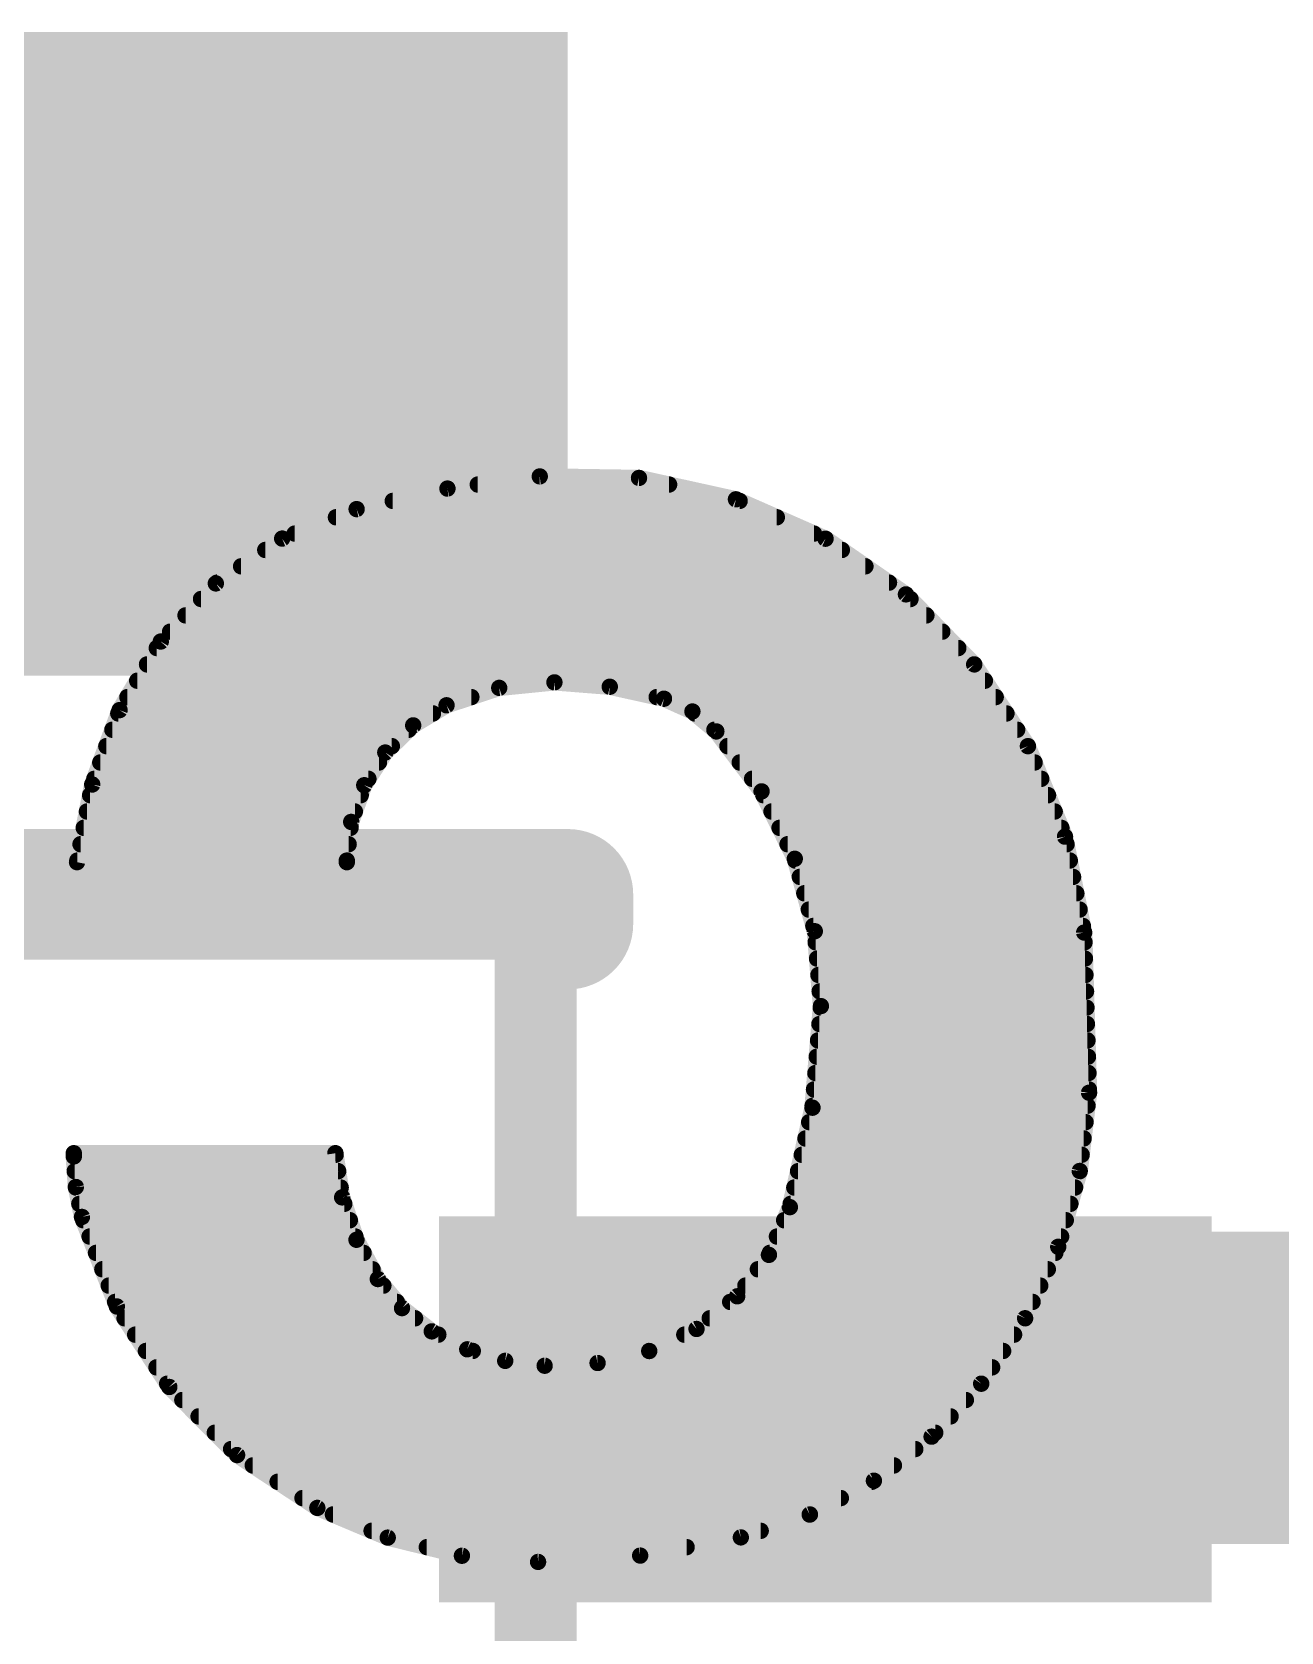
# Model space of a CAD drawing. Extents: x -57.1 to 21.7, y -10.2 to 39.5.
# Drawn here: x 5.648 to 7.588, y 17.064 to 19.55 of the extents above; entities that cross this region are included whole.
import ezdxf

# ---------------------------------------------------------------- set-up
doc = ezdxf.new("R2010")
doc.units = 0
for name, color, linetype in [('1', 12, 'CONTINUOUS'), ('21', 53, 'CONTINUOUS'), ('22', 53, 'CONTINUOUS'), ('51', 53, 'CONTINUOUS')]:
    doc.layers.add(name, color=color, linetype=linetype)

# ---------------------------------------------------------------- blocks, each defined once
blk = doc.blocks.new('RECT')
blk.add_solid([(-0.5, -0.5), (0.5, -0.5), (-0.5, 0.5), (0.5, 0.5)])

msp = doc.modelspace()

# ---------------------------------------------------------------- linework, layer by layer
at = {"layer": '1', "const_width": 0.254}
msp.add_lwpolyline([(6.88, 17.41), (8.117, 17.41)], dxfattribs=at)
at = {"layer": '1', "const_width": 0.127}
msp.add_lwpolyline([(6.88, 17.4735, 1), (6.88, 17.3465)], format="xyb", dxfattribs=at)
at = {"layer": '21', "const_width": 0.2032}
for points in [[(3.653, 18.21), (6.48, 18.21)], [(6.48, 18.21), (6.48, 18.164)]]:
    msp.add_lwpolyline(points, dxfattribs=at)
at = {"layer": '21', "const_width": 0.1016}
for points in [[(6.5308, 18.21, 1), (6.4292, 18.21)], [(6.48, 18.1592, 1), (6.48, 18.2608)], [(6.4292, 18.164, 1), (6.5308, 18.164)]]:
    msp.add_lwpolyline(points, format="xyb", dxfattribs=at)
at = {"layer": '22', "const_width": 0.0254}
for points in [[(6.4364, 18.8595), (6.293, 18.8406)], [(6.5906, 18.8571), (6.4364, 18.8595)], [(6.7412, 18.8239), (6.5906, 18.8571)], [(6.293, 18.8406), (6.1519, 18.8087)], [(6.3401, 18.8468), (6.6374, 18.8468)], [(6.1519, 18.8087), (6.0362, 18.7629)], [(6.2081, 18.8214), (6.7469, 18.8214)], [(6.8803, 18.7628), (6.7412, 18.8239)], [(6.1198, 18.796), (6.8047, 18.796)], [(6.0362, 18.7629), (5.9332, 18.6933)], [(6.0556, 18.7706), (6.8625, 18.7706)], [(7.0052, 18.6762), (6.8803, 18.7628)], [(6.01, 18.7452), (6.9057, 18.7452)], [(5.9725, 18.7198), (6.9423, 18.7198)], [(5.9332, 18.6933), (5.8476, 18.603)], [(5.9349, 18.6944), (6.979, 18.6944)], [(5.9102, 18.669), (7.0123, 18.669)], [(7.1113, 18.5674), (7.0052, 18.6762)], [(5.8861, 18.6436), (7.037, 18.6436)], [(5.8621, 18.6182), (7.0618, 18.6182)], [(5.8476, 18.603), (5.7836, 18.4963)], [(5.8415, 18.5928), (7.0866, 18.5928)], [(5.8263, 18.5674), (7.1114, 18.5674)], [(7.1947, 18.4404), (7.1113, 18.5674)], [(5.811, 18.542), (7.128, 18.542)], [(6.3734, 18.5309), (6.4592, 18.5395)], [(6.4592, 18.5395), (6.5452, 18.5327)], [(5.7958, 18.5166), (6.3301, 18.5166)], [(6.2916, 18.5039), (6.3734, 18.5309)], [(6.5452, 18.5327), (6.6294, 18.5141)], [(6.6181, 18.5166), (7.1447, 18.5166)], [(6.6294, 18.5141), (6.6735, 18.4943)], [(5.7836, 18.4963), (5.7411, 18.3808)], [(5.7817, 18.4912), (6.2705, 18.4912)], [(6.2398, 18.4727), (6.2916, 18.5039)], [(6.6735, 18.4943), (6.7107, 18.4633)], [(6.6772, 18.4912), (7.1614, 18.4912)], [(5.7724, 18.4658), (6.2328, 18.4658)], [(6.1965, 18.4305), (6.2398, 18.4727)], [(6.7077, 18.4658), (7.1781, 18.4658)], [(6.7107, 18.4633), (6.781, 18.3701)], [(5.7631, 18.4404), (6.2066, 18.4404)], [(6.728, 18.4404), (7.1948, 18.4404)], [(7.2524, 18.2998), (7.1947, 18.4404)], [(5.7537, 18.415), (6.1865, 18.415)], [(6.1638, 18.3796), (6.1965, 18.4305)], [(6.7471, 18.415), (7.2052, 18.415)], [(5.7444, 18.3896), (6.1702, 18.3896)], [(6.7663, 18.3896), (7.2156, 18.3896)], [(5.7411, 18.3808), (5.7175, 18.2601)], [(5.7379, 18.3642), (6.1583, 18.3642)], [(6.1435, 18.3227), (6.1638, 18.3796)], [(6.781, 18.3701), (6.8326, 18.2654)], [(6.7839, 18.3642), (7.226, 18.3642)], [(5.7329, 18.3388), (6.1492, 18.3388)], [(6.7964, 18.3388), (7.2364, 18.3388)], [(5.7279, 18.3134), (6.1424, 18.3134)], [(6.1366, 18.2626), (6.1435, 18.3227)], [(6.8089, 18.3134), (7.2468, 18.3134)], [(5.723, 18.288), (6.1395, 18.288)], [(6.8214, 18.288), (7.2548, 18.288)], [(7.2822, 18.1508), (7.2524, 18.2998)], [(5.7175, 18.2601), (6.1366, 18.2601)], [(5.718, 18.2626), (6.1366, 18.2626)], [(6.1366, 18.2601), (6.1366, 18.2626)], [(6.8326, 18.2654), (6.8637, 18.1529)], [(6.8334, 18.2626), (7.2599, 18.2626)], [(6.8404, 18.2372), (7.2649, 18.2372)], [(6.8474, 18.2118), (7.27, 18.2118)], [(6.8544, 18.1864), (7.2751, 18.1864)], [(6.8614, 18.161), (7.2802, 18.161)], [(6.8637, 18.1529), (6.8732, 18.0365)], [(6.8651, 18.1356), (7.2827, 18.1356)], [(7.2898, 17.9019), (7.2822, 18.1508)], [(6.8672, 18.1102), (7.2834, 18.1102)], [(6.8693, 18.0848), (7.2842, 18.0848)], [(6.8732, 18.0365), (6.8601, 17.8786)], [(6.8713, 18.0594), (7.285, 18.0594)], [(6.873, 18.034), (7.2858, 18.034)], [(6.8709, 18.0086), (7.2865, 18.0086)], [(6.8688, 17.9832), (7.2873, 17.9832)], [(6.8667, 17.9578), (7.2881, 17.9578)], [(6.8646, 17.9324), (7.2889, 17.9324)], [(6.8625, 17.907), (7.2896, 17.907)], [(7.2753, 17.7803), (7.2898, 17.9019)], [(6.8601, 17.8786), (6.825, 17.7241)], [(6.8603, 17.8816), (7.2874, 17.8816)], [(6.855, 17.8562), (7.2843, 17.8562)], [(6.8492, 17.8308), (7.2813, 17.8308)], [(6.1189, 17.8079), (5.7125, 17.8079)], [(5.7125, 17.8079), (5.7125, 17.8029)], [(5.7125, 17.8054), (6.1193, 17.8054)], [(5.7125, 17.8029), (5.7157, 17.7555)], [(6.1295, 17.7392), (6.1189, 17.8079)], [(6.8435, 17.8054), (7.2783, 17.8054)], [(5.714, 17.78), (6.1232, 17.78)], [(6.8377, 17.78), (7.2752, 17.78)], [(7.2419, 17.6626), (7.2753, 17.7803)], [(5.7157, 17.7555), (5.7252, 17.7089)], [(5.7159, 17.7546), (6.1271, 17.7546)], [(6.1517, 17.6734), (6.1295, 17.7392)], [(6.8319, 17.7546), (7.268, 17.7546)], [(5.7211, 17.7292), (6.1328, 17.7292)], [(6.825, 17.7241), (6.7924, 17.6499)], [(6.8262, 17.7292), (7.2608, 17.7292)], [(5.7252, 17.7089), (5.7794, 17.5698)], [(5.7272, 17.7038), (6.1414, 17.7038)], [(6.8161, 17.7038), (7.2536, 17.7038)], [(5.7371, 17.6784), (6.15, 17.6784)], [(6.1849, 17.6124), (6.1517, 17.6734)], [(6.8049, 17.6784), (7.2464, 17.6784)], [(5.747, 17.653), (6.1628, 17.653)], [(6.7924, 17.6499), (6.7431, 17.5856)], [(6.7938, 17.653), (7.2374, 17.653)], [(7.1904, 17.5515), (7.2419, 17.6626)], [(5.7569, 17.6276), (6.1766, 17.6276)], [(6.7753, 17.6276), (7.2257, 17.6276)], [(5.7668, 17.6022), (6.1934, 17.6022)], [(6.2224, 17.5672), (6.1849, 17.6124)], [(6.7559, 17.6022), (7.2139, 17.6022)], [(5.7767, 17.5768), (6.2144, 17.5768)], [(5.7794, 17.5698), (5.8609, 17.4447)], [(6.2687, 17.5311), (6.2224, 17.5672)], [(6.7431, 17.5856), (6.6799, 17.5349)], [(6.7322, 17.5768), (7.2021, 17.5768)], [(5.7914, 17.5514), (6.2427, 17.5514)], [(6.7005, 17.5514), (7.1904, 17.5514)], [(7.1222, 17.4498), (7.1904, 17.5515)], [(5.8079, 17.526), (6.2788, 17.526)], [(6.3238, 17.5032), (6.2687, 17.5311)], [(6.6799, 17.5349), (6.6065, 17.5006)], [(6.661, 17.526), (7.1733, 17.526)], [(5.8245, 17.5006), (6.3324, 17.5006)], [(6.3828, 17.4853), (6.3238, 17.5032)], [(6.6065, 17.5006), (6.5263, 17.482)], [(6.6065, 17.5006), (7.1563, 17.5006)], [(5.841, 17.4752), (7.1392, 17.4752)], [(6.444, 17.4777), (6.3828, 17.4853)], [(6.5263, 17.482), (6.444, 17.4777)], [(5.8576, 17.4498), (7.1222, 17.4498)], [(5.8609, 17.4447), (5.9662, 17.3389)], [(7.0451, 17.3675), (7.1222, 17.4498)], [(5.8811, 17.4244), (7.0984, 17.4244)], [(5.9064, 17.399), (7.0746, 17.399)], [(5.9316, 17.3736), (7.0508, 17.3736)], [(6.9555, 17.2991), (7.0451, 17.3675)], [(5.9569, 17.3482), (7.0198, 17.3482)], [(5.9662, 17.3389), (6.0909, 17.2568)], [(5.9906, 17.3228), (6.9866, 17.3228)], [(6.0292, 17.2974), (6.9523, 17.2974)], [(6.8558, 17.2464), (6.9555, 17.2991)], [(6.0678, 17.272), (6.9042, 17.272)], [(6.0909, 17.2568), (6.2002, 17.2107)], [(6.1151, 17.2466), (6.8561, 17.2466)], [(6.7488, 17.211), (6.8558, 17.2464)], [(6.1752, 17.2212), (6.7796, 17.2212)], [(6.2002, 17.2107), (6.3155, 17.1824)], [(6.2609, 17.1958), (6.6646, 17.1958)], [(6.5924, 17.1828), (6.7488, 17.211)], [(6.3155, 17.1824), (6.4338, 17.1729)], [(6.4338, 17.1729), (6.5924, 17.1828)]]:
    msp.add_lwpolyline(points, dxfattribs=at)
at = {"layer": '22', "const_width": 0.0127}
for points in [[(6.4365, 18.8658, 1), (6.4363, 18.8532)], [(6.4372, 18.8532, 1), (6.4356, 18.8658)], [(6.592, 18.8633, 1), (6.5892, 18.8509)], [(6.5905, 18.8508, 1), (6.5907, 18.8635)], [(6.2922, 18.8469, 1), (6.2938, 18.8343)], [(6.2944, 18.8344, 1), (6.2916, 18.8468)], [(6.3401, 18.8532, 1), (6.3401, 18.8405)], [(6.6374, 18.8405, 1), (6.6374, 18.8532)], [(6.1505, 18.8149, 1), (6.1533, 18.8025)], [(6.1542, 18.8028, 1), (6.1496, 18.8146)], [(6.2081, 18.8278, 1), (6.2081, 18.815)], [(6.7438, 18.8297, 1), (6.7386, 18.8181)], [(6.7398, 18.8177, 1), (6.7426, 18.8301)], [(6.7469, 18.815, 1), (6.7469, 18.8278)], [(6.1198, 18.8024, 1), (6.1198, 18.7896)], [(6.8047, 18.7896, 1), (6.8047, 18.8024)], [(6.0339, 18.7688, 1), (6.0386, 18.757)], [(6.0398, 18.7577, 1), (6.0327, 18.7682)], [(6.0556, 18.777, 1), (6.0556, 18.7643)], [(6.8625, 18.7643, 1), (6.8625, 18.777)], [(6.8839, 18.768, 1), (6.8767, 18.7575)], [(6.8778, 18.7569, 1), (6.8829, 18.7686)], [(6.01, 18.7516, 1), (6.01, 18.7388)], [(6.9057, 18.7388, 1), (6.9057, 18.7516)], [(5.9725, 18.7262, 1), (5.9725, 18.7134)], [(6.9423, 18.7134, 1), (6.9423, 18.7262)], [(5.9296, 18.6985, 1), (5.9367, 18.688)], [(5.9349, 18.7008, 1), (5.9349, 18.6881)], [(5.9378, 18.6889, 1), (5.9286, 18.6976)], [(6.979, 18.6881, 1), (6.979, 18.7008)], [(5.9102, 18.6754, 1), (5.9102, 18.6626)], [(7.0098, 18.6806, 1), (7.0007, 18.6718)], [(7.0016, 18.671, 1), (7.0088, 18.6814)], [(7.0123, 18.6626, 1), (7.0123, 18.6754)], [(5.8861, 18.65, 1), (5.8861, 18.6372)], [(7.037, 18.6372, 1), (7.037, 18.65)], [(5.8621, 18.6246, 1), (5.8621, 18.6119)], [(7.0618, 18.6119, 1), (7.0618, 18.6246)], [(5.8415, 18.5992, 1), (5.8415, 18.5864)], [(5.843, 18.6073, 1), (5.8522, 18.5986)], [(5.8531, 18.5997, 1), (5.8422, 18.6062)], [(7.0866, 18.5864, 1), (7.0866, 18.5992)], [(5.8263, 18.5738, 1), (5.8263, 18.561)], [(7.1166, 18.5709, 1), (7.106, 18.5639)], [(7.1068, 18.563, 1), (7.1159, 18.5719)], [(7.1114, 18.561, 1), (7.1114, 18.5738)], [(5.811, 18.5484, 1), (5.811, 18.5357)], [(6.4597, 18.5458, 1), (6.4587, 18.5332)], [(6.4598, 18.5332, 1), (6.4586, 18.5458)], [(7.128, 18.5357, 1), (7.128, 18.5484)], [(5.7958, 18.523, 1), (5.7958, 18.5102)], [(6.3301, 18.5102, 1), (6.3301, 18.523)], [(6.3728, 18.5372, 1), (6.3741, 18.5246)], [(6.3754, 18.5249, 1), (6.3714, 18.537)], [(6.5465, 18.5389, 1), (6.5438, 18.5265)], [(6.5447, 18.5263, 1), (6.5457, 18.539)], [(6.6181, 18.523, 1), (6.6181, 18.5102)], [(6.632, 18.5199, 1), (6.6268, 18.5083)], [(6.628, 18.5079, 1), (6.6308, 18.5203)], [(7.1447, 18.5102, 1), (7.1447, 18.523)], [(5.7817, 18.4976, 1), (5.7817, 18.4848)], [(5.7782, 18.4996, 1), (5.789, 18.493)], [(5.7896, 18.4941, 1), (5.7776, 18.4985)], [(6.2705, 18.4848, 1), (6.2705, 18.4976)], [(6.2896, 18.5099, 1), (6.2936, 18.4979)], [(6.2949, 18.4985, 1), (6.2883, 18.5093)], [(6.6776, 18.4991, 1), (6.6695, 18.4894)], [(6.6709, 18.4885, 1), (6.6761, 18.5001)], [(6.6772, 18.4976, 1), (6.6772, 18.4848)], [(7.1614, 18.4848, 1), (7.1614, 18.4976)], [(5.7724, 18.4722, 1), (5.7724, 18.4595)], [(6.2328, 18.4595, 1), (6.2328, 18.4722)], [(6.2365, 18.4781, 1), (6.2431, 18.4672)], [(6.2442, 18.4681, 1), (6.2354, 18.4772)], [(6.7077, 18.4722, 1), (6.7077, 18.4595)], [(6.7158, 18.4671, 1), (6.7056, 18.4595)], [(6.7066, 18.4584, 1), (6.7148, 18.4682)], [(7.1781, 18.4595, 1), (7.1781, 18.4722)], [(5.7631, 18.4468, 1), (5.7631, 18.434)], [(6.2066, 18.434, 1), (6.2066, 18.4468)], [(6.728, 18.4468, 1), (6.728, 18.434)], [(7.2006, 18.4428, 1), (7.1889, 18.438)], [(7.1894, 18.4369, 1), (7.2001, 18.4439)], [(7.1948, 18.434, 1), (7.1948, 18.4468)], [(5.7537, 18.4214, 1), (5.7537, 18.4086)], [(6.1865, 18.4086, 1), (6.1865, 18.4214)], [(6.192, 18.4351, 1), (6.2009, 18.426)], [(6.2018, 18.4271, 1), (6.1911, 18.4339)], [(6.7471, 18.4214, 1), (6.7471, 18.4086)], [(7.2052, 18.4086, 1), (7.2052, 18.4214)], [(5.7444, 18.396, 1), (5.7444, 18.3833)], [(6.1702, 18.3833, 1), (6.1702, 18.396)], [(6.7663, 18.396, 1), (6.7663, 18.3833)], [(7.2156, 18.3833, 1), (7.2156, 18.396)], [(5.7379, 18.3706, 1), (5.7379, 18.3578)], [(5.7474, 18.3796, 1), (5.7349, 18.3821)], [(5.7352, 18.383, 1), (5.7471, 18.3786)], [(6.1584, 18.3831, 1), (6.1691, 18.3762)], [(6.1698, 18.3775, 1), (6.1578, 18.3818)], [(6.1583, 18.3578, 1), (6.1583, 18.3706)], [(6.7867, 18.3729, 1), (6.7753, 18.3673)], [(6.7759, 18.3663, 1), (6.7861, 18.3739)], [(6.7839, 18.3706, 1), (6.7839, 18.3578)], [(7.226, 18.3578, 1), (7.226, 18.3706)], [(5.7329, 18.3452, 1), (5.7329, 18.3325)], [(6.1492, 18.3325, 1), (6.1492, 18.3452)], [(6.7964, 18.3452, 1), (6.7964, 18.3325)], [(7.2364, 18.3325, 1), (7.2364, 18.3452)], [(5.7279, 18.3198, 1), (5.7279, 18.3071)], [(6.1498, 18.322, 1), (6.1372, 18.3234)], [(6.1375, 18.3248, 1), (6.1495, 18.3205)], [(6.1424, 18.3071, 1), (6.1424, 18.3198)], [(6.8089, 18.3198, 1), (6.8089, 18.3071)], [(7.2468, 18.3071, 1), (7.2468, 18.3198)], [(5.723, 18.2944, 1), (5.723, 18.2816)], [(6.1395, 18.2816, 1), (6.1395, 18.2944)], [(6.8214, 18.2944, 1), (6.8214, 18.2816)], [(7.2586, 18.3011, 1), (7.2462, 18.2986)], [(7.2465, 18.2974, 1), (7.2583, 18.3022)], [(7.2548, 18.2816, 1), (7.2548, 18.2944)], [(5.7175, 18.2665, 1), (5.7175, 18.2538)], [(5.718, 18.269, 1), (5.718, 18.2563)], [(6.143, 18.2626, 1), (6.1303, 18.2626)], [(6.1366, 18.2563, 1), (6.1366, 18.269)], [(6.1366, 18.2538, 1), (6.1366, 18.2665)], [(6.8387, 18.2671, 1), (6.8265, 18.2637)], [(6.8269, 18.2626, 1), (6.8383, 18.2682)], [(6.8334, 18.269, 1), (6.8334, 18.2563)], [(7.2599, 18.2563, 1), (7.2599, 18.269)], [(5.7113, 18.2613, 1), (5.7237, 18.2589)], [(6.1303, 18.2633, 1), (6.1429, 18.2619)], [(6.1303, 18.2601, 1), (6.143, 18.2601)], [(6.8404, 18.2436, 1), (6.8404, 18.2309)], [(7.2649, 18.2309, 1), (7.2649, 18.2436)], [(6.8474, 18.2182, 1), (6.8474, 18.2054)], [(7.27, 18.2054, 1), (7.27, 18.2182)], [(6.8544, 18.1928, 1), (6.8544, 18.1801)], [(7.2751, 18.1801, 1), (7.2751, 18.1928)], [(6.8614, 18.1674, 1), (6.8614, 18.1547)], [(7.2802, 18.1547, 1), (7.2802, 18.1674)], [(6.87, 18.1534, 1), (6.8574, 18.1523)], [(6.8576, 18.1512, 1), (6.8698, 18.1545)], [(6.8651, 18.142, 1), (6.8651, 18.1292)], [(7.2885, 18.151, 1), (7.2759, 18.1506)], [(7.276, 18.1496, 1), (7.2884, 18.152)], [(7.2827, 18.1292, 1), (7.2827, 18.142)], [(6.8672, 18.1166, 1), (6.8672, 18.1039)], [(7.2834, 18.1039, 1), (7.2834, 18.1166)], [(6.8693, 18.0912, 1), (6.8693, 18.0785)], [(7.2842, 18.0785, 1), (7.2842, 18.0912)], [(6.8713, 18.0658, 1), (6.8713, 18.053)], [(6.8795, 18.036, 1), (6.8669, 18.037)], [(7.285, 18.053, 1), (7.285, 18.0658)], [(6.873, 18.0404, 1), (6.873, 18.0277)], [(6.8669, 18.036, 1), (6.8795, 18.037)], [(7.2858, 18.0277, 1), (7.2858, 18.0404)], [(6.8709, 18.015, 1), (6.8709, 18.0023)], [(7.2865, 18.0023, 1), (7.2865, 18.015)], [(6.8688, 17.9896, 1), (6.8688, 17.9768)], [(7.2873, 17.9768, 1), (7.2873, 17.9896)], [(6.8667, 17.9642, 1), (6.8667, 17.9515)], [(7.2881, 17.9515, 1), (7.2881, 17.9642)], [(6.8646, 17.9388, 1), (6.8646, 17.9261)], [(7.2889, 17.9261, 1), (7.2889, 17.9388)], [(6.8625, 17.9134, 1), (6.8625, 17.9006)], [(7.2961, 17.9011, 1), (7.2835, 17.9027)], [(7.2835, 17.9017, 1), (7.2961, 17.9021)], [(7.2896, 17.9006, 1), (7.2896, 17.9134)], [(6.8538, 17.8791, 1), (6.8664, 17.8781)], [(6.8603, 17.888, 1), (6.8603, 17.8753)], [(6.8663, 17.8772, 1), (6.8539, 17.88)], [(7.2874, 17.8753, 1), (7.2874, 17.888)], [(6.855, 17.8626, 1), (6.855, 17.8498)], [(7.2843, 17.8498, 1), (7.2843, 17.8626)], [(6.8492, 17.8372, 1), (6.8492, 17.8244)], [(7.2813, 17.8244, 1), (7.2813, 17.8372)], [(5.7125, 17.8143, 1), (5.7125, 17.8015)], [(5.7125, 17.8118, 1), (5.7125, 17.7991)], [(5.7188, 17.8033, 1), (5.7062, 17.8025)], [(5.7189, 17.8079, 1), (5.7062, 17.8079)], [(5.7062, 17.8029, 1), (5.7189, 17.8029)], [(6.1252, 17.8089, 1), (6.1126, 17.8069)], [(6.1189, 17.8015, 1), (6.1189, 17.8143)], [(6.1193, 17.7991, 1), (6.1193, 17.8118)], [(6.8435, 17.8118, 1), (6.8435, 17.7991)], [(7.2783, 17.7991, 1), (7.2783, 17.8118)], [(5.714, 17.7864, 1), (5.714, 17.7736)], [(6.1232, 17.7736, 1), (6.1232, 17.7864)], [(6.8377, 17.7864, 1), (6.8377, 17.7736)], [(7.269, 17.7811, 1), (7.2816, 17.7796)], [(7.2814, 17.7786, 1), (7.2692, 17.7821)], [(7.2752, 17.7736, 1), (7.2752, 17.7864)], [(5.7219, 17.7567, 1), (5.7095, 17.7542)], [(5.7094, 17.755, 1), (5.722, 17.7559)], [(5.7159, 17.761, 1), (5.7159, 17.7482)], [(6.1355, 17.7413, 1), (6.1234, 17.7372)], [(6.1271, 17.7482, 1), (6.1271, 17.761)], [(6.8319, 17.761, 1), (6.8319, 17.7482)], [(7.268, 17.7482, 1), (7.268, 17.761)], [(5.7211, 17.7356, 1), (5.7211, 17.7229)], [(6.1232, 17.7383, 1), (6.1357, 17.7402)], [(6.1328, 17.7229, 1), (6.1328, 17.7356)], [(6.8188, 17.7255, 1), (6.8312, 17.7227)], [(6.8308, 17.7215, 1), (6.8192, 17.7267)], [(6.8262, 17.7356, 1), (6.8262, 17.7229)], [(7.2608, 17.7229, 1), (7.2608, 17.7356)], [(5.7311, 17.7112, 1), (5.7193, 17.7066)], [(5.719, 17.7076, 1), (5.7314, 17.7102)], [(5.7272, 17.7102, 1), (5.7272, 17.6974)], [(6.1414, 17.6974, 1), (6.1414, 17.7102)], [(6.8161, 17.7102, 1), (6.8161, 17.6974)], [(7.2536, 17.6974, 1), (7.2536, 17.7102)], [(5.7371, 17.6848, 1), (5.7371, 17.672)], [(6.1573, 17.6764, 1), (6.1461, 17.6704)], [(6.1457, 17.6714, 1), (6.1577, 17.6754)], [(6.15, 17.672, 1), (6.15, 17.6848)], [(6.8049, 17.6848, 1), (6.8049, 17.672)], [(7.2464, 17.672, 1), (7.2464, 17.6848)], [(5.747, 17.6594, 1), (5.747, 17.6467)], [(6.1628, 17.6467, 1), (6.1628, 17.6594)], [(6.7866, 17.6525, 1), (6.7982, 17.6474)], [(6.7975, 17.646, 1), (6.7874, 17.6538)], [(6.7938, 17.6594, 1), (6.7938, 17.6467)], [(7.2358, 17.6643, 1), (7.248, 17.6608)], [(7.2476, 17.6599, 1), (7.2361, 17.6652)], [(7.2374, 17.6467, 1), (7.2374, 17.6594)], [(5.7569, 17.634, 1), (5.7569, 17.6212)], [(6.1766, 17.6212, 1), (6.1766, 17.634)], [(6.7753, 17.634, 1), (6.7753, 17.6212)], [(7.2257, 17.6212, 1), (7.2257, 17.634)], [(5.7668, 17.6086, 1), (5.7668, 17.5958)], [(6.1898, 17.6165, 1), (6.18, 17.6083)], [(6.1793, 17.6094, 1), (6.1905, 17.6154)], [(6.1934, 17.5958, 1), (6.1934, 17.6086)], [(6.7559, 17.6086, 1), (6.7559, 17.5958)], [(7.2139, 17.5958, 1), (7.2139, 17.6086)], [(5.7767, 17.5832, 1), (5.7767, 17.5705)], [(5.7847, 17.5733, 1), (5.7741, 17.5663)], [(5.7735, 17.5675, 1), (5.7853, 17.5721)], [(6.2144, 17.5705, 1), (6.2144, 17.5832)], [(6.2263, 17.5722, 1), (6.2185, 17.5622)], [(6.2175, 17.5632, 1), (6.2273, 17.5713)], [(6.7322, 17.5832, 1), (6.7322, 17.5705)], [(6.7381, 17.5895, 1), (6.7482, 17.5817)], [(6.7471, 17.5806, 1), (6.7391, 17.5905)], [(7.2021, 17.5705, 1), (7.2021, 17.5832)], [(5.7914, 17.5578, 1), (5.7914, 17.545)], [(6.2427, 17.545, 1), (6.2427, 17.5578)], [(6.7005, 17.5578, 1), (6.7005, 17.545)], [(7.1847, 17.5541, 1), (7.1962, 17.5488)], [(7.1957, 17.5479, 1), (7.1851, 17.555)], [(7.1904, 17.545, 1), (7.1904, 17.5578)], [(5.8079, 17.5324, 1), (5.8079, 17.5196)], [(6.2716, 17.5368, 1), (6.2658, 17.5254)], [(6.2648, 17.5261, 1), (6.2726, 17.5361)], [(6.2788, 17.5196, 1), (6.2788, 17.5324)], [(6.661, 17.5324, 1), (6.661, 17.5196)], [(6.676, 17.5398, 1), (6.6839, 17.5299)], [(6.6826, 17.5291, 1), (6.6773, 17.5406)], [(7.1733, 17.5196, 1), (7.1733, 17.5324)], [(5.8245, 17.507, 1), (5.8245, 17.4943)], [(6.3256, 17.5093, 1), (6.3219, 17.4972)], [(6.3209, 17.4976, 1), (6.3266, 17.5089)], [(6.3324, 17.4943, 1), (6.3324, 17.507)], [(6.6065, 17.507, 1), (6.6065, 17.4943)], [(6.6038, 17.5064, 1), (6.6092, 17.4948)], [(6.6079, 17.4944, 1), (6.6051, 17.5068)], [(7.1563, 17.4943, 1), (7.1563, 17.507)], [(5.841, 17.4816, 1), (5.841, 17.4688)], [(6.3835, 17.4916, 1), (6.382, 17.479)], [(6.3809, 17.4792, 1), (6.3846, 17.4913)], [(6.4437, 17.484, 1), (6.4443, 17.4714)], [(6.4432, 17.4714, 1), (6.4448, 17.484)], [(6.5248, 17.4881, 1), (6.5277, 17.4758)], [(6.5266, 17.4756, 1), (6.5259, 17.4883)], [(7.1392, 17.4688, 1), (7.1392, 17.4816)], [(5.8576, 17.4562, 1), (5.8576, 17.4434)], [(5.8654, 17.4492, 1), (5.8564, 17.4402)], [(5.8556, 17.4412, 1), (5.8662, 17.4482)], [(7.1169, 17.4533, 1), (7.1275, 17.4463)], [(7.1268, 17.4455, 1), (7.1176, 17.4541)], [(7.1222, 17.4434, 1), (7.1222, 17.4562)], [(5.8811, 17.4308, 1), (5.8811, 17.4181)], [(7.0984, 17.4181, 1), (7.0984, 17.4308)], [(5.9064, 17.4054, 1), (5.9064, 17.3926)], [(7.0746, 17.3926, 1), (7.0746, 17.4054)], [(5.9316, 17.38, 1), (5.9316, 17.3672)], [(7.0405, 17.3718, 1), (7.0498, 17.3632)], [(7.049, 17.3625, 1), (7.0413, 17.3726)], [(7.0508, 17.3672, 1), (7.0508, 17.38)], [(5.9569, 17.3546, 1), (5.9569, 17.3419)], [(7.0198, 17.3419, 1), (7.0198, 17.3546)], [(5.9697, 17.3442, 1), (5.9627, 17.3336)], [(5.9617, 17.3344, 1), (5.9707, 17.3434)], [(5.9906, 17.3292, 1), (5.9906, 17.3164)], [(6.9866, 17.3164, 1), (6.9866, 17.3292)], [(6.0292, 17.3038, 1), (6.0292, 17.291)], [(6.9517, 17.3041, 1), (6.9594, 17.294)], [(6.9523, 17.291, 1), (6.9523, 17.3038)], [(6.9585, 17.2935, 1), (6.9526, 17.3047)], [(6.0678, 17.2784, 1), (6.0678, 17.2657)], [(6.9042, 17.2657, 1), (6.9042, 17.2784)], [(6.0934, 17.2627, 1), (6.0884, 17.2509)], [(6.0874, 17.2515, 1), (6.0944, 17.2621)], [(6.1151, 17.253, 1), (6.1151, 17.2402)], [(6.8529, 17.2521, 1), (6.8588, 17.2408)], [(6.8578, 17.2404, 1), (6.8538, 17.2525)], [(6.8561, 17.2402, 1), (6.8561, 17.253)], [(6.1752, 17.2276, 1), (6.1752, 17.2148)], [(6.7796, 17.2148, 1), (6.7796, 17.2276)], [(6.2017, 17.2168, 1), (6.1987, 17.2045)], [(6.1978, 17.2048, 1), (6.2027, 17.2165)], [(6.2609, 17.2022, 1), (6.2609, 17.1895)], [(6.6646, 17.1895, 1), (6.6646, 17.2022)], [(6.7468, 17.217, 1), (6.7508, 17.205)], [(6.7499, 17.2048, 1), (6.7477, 17.2172)], [(6.316, 17.1888, 1), (6.315, 17.1761)], [(6.314, 17.1763, 1), (6.317, 17.1886)], [(6.4334, 17.1792, 1), (6.4342, 17.1666)], [(6.4333, 17.1666, 1), (6.4343, 17.1792)], [(6.5913, 17.189, 1), (6.5935, 17.1765)], [(6.5928, 17.1764, 1), (6.592, 17.1891)]]:
    msp.add_lwpolyline(points, format="xyb", dxfattribs=at)
at = {"layer": '51', "const_width": 0.127}
for points in [[(6.43, 18.21), (3.73, 18.21)], [(6.43, 14.81), (6.43, 18.21)]]:
    msp.add_lwpolyline(points, dxfattribs=at)
at = {"layer": '51', "const_width": 0.0635}
for points in [[(6.4618, 18.21, 1), (6.3983, 18.21)], [(6.43, 18.1783, 1), (6.43, 18.2417)]]:
    msp.add_lwpolyline(points, format="xyb", dxfattribs=at)

# ---------------------------------------------------------------- block references
at = {"layer": '1', "xscale": 1.1, "rotation": 180}
msp.add_blockref('RECT', (5.93, 19.05), dxfattribs=at)
at = {"layer": '1', "xscale": 1.2, "yscale": 0.6}
msp.add_blockref('RECT', (6.88, 17.41), dxfattribs=at)
at = {"layer": '22', "xscale": 0.4953, "yscale": 0.4851, "rotation": 180}
msp.add_blockref('RECT', (7.6467, 17.4435), dxfattribs=at)
at = {"layer": '51', "xscale": 0.5001, "yscale": 0.95, "rotation": 180}
msp.add_blockref('RECT', (5.6682, 19.0449), dxfattribs=at)

doc.saveas('drawing.dxf')
